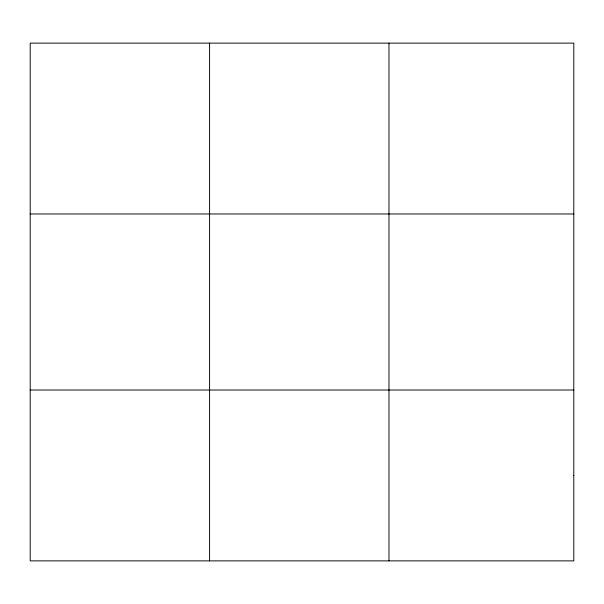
<?xml version="1.0" encoding="UTF-8"?>
<svg xmlns="http://www.w3.org/2000/svg" width="604" height="604" viewBox="0 0 604 604"><rect width="100%" height="100%" fill="white"/><g stroke="black" fill="none" stroke-linecap="round" stroke-linejoin="round"><path stroke-width="0.91" d="M209.588 43.118L209.588 560.882M388.976 43.118L388.976 560.882M30.2 213.982L573.8 213.982M30.2 390.018L573.8 390.018M573.8 475.454L573.8 560.882L30.2 560.882L30.2 43.118L573.8 43.118L573.8 475.454"/></g></svg>
